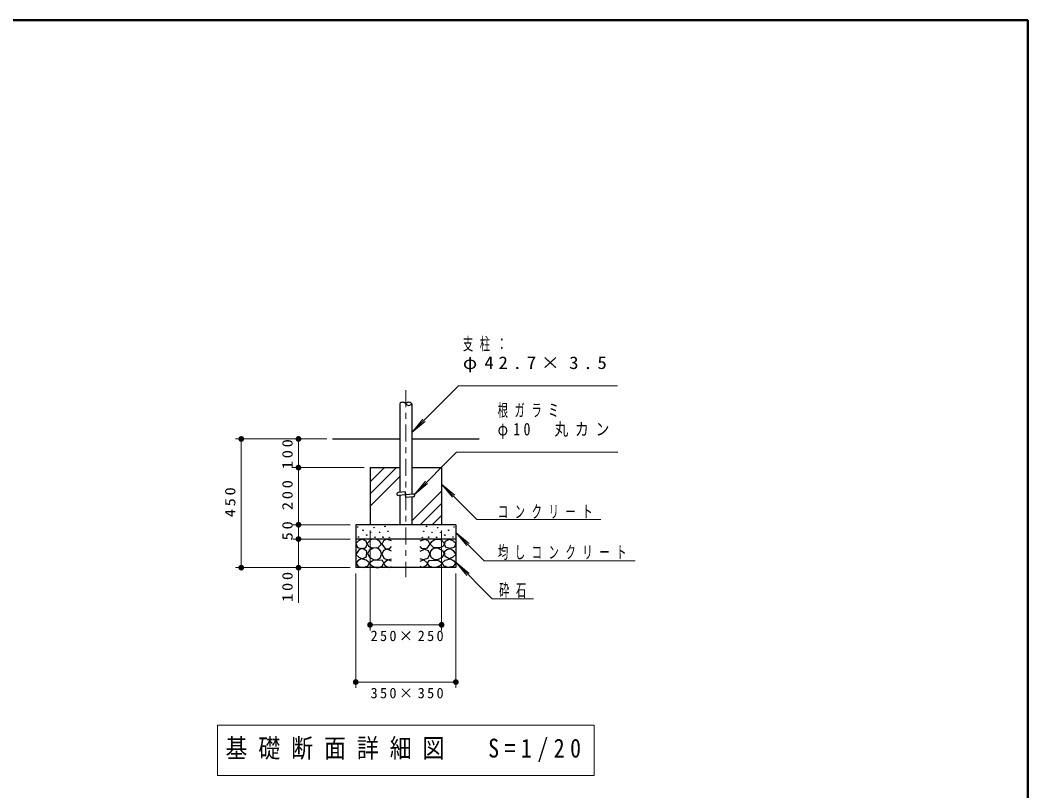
# Model space of a CAD drawing. Units: millimetres on the paper, with parts at other scales. Extents: x -385 to 0, y 0 to 267.
# Drawn here: x -176.1 to 0, y 132.3 to 267 of the extents above; entities that cross this region are included whole.
import ezdxf

# ---------------------------------------------------------------- set-up
doc = ezdxf.new("R2010")
doc.units = ezdxf.units.MM
doc.linetypes.add('USER2', pattern=[6, 3, -1, 1, -1])
doc.layers.add('LY_1', color=7, linetype='Continuous', lineweight=13)
doc.layers.add('LY_2', color=7, linetype='Continuous', lineweight=13)
doc.styles.add('ＭＳ ゴシック', font='')
doc.styles.get('ＭＳ ゴシック').set_extended_font_data('MS Gothic')

# ---------------------------------------------------------------- blocks, each defined once
blk = doc.blocks.new('filled_dot')
at = {"color": 0, "linetype": 'Continuous', "lineweight": -2, "const_width": 1.25}
blk.add_lwpolyline([(-0.625, 0, 1), (0.625, 0, 1)], format="xyb", close=True, dxfattribs=at)

msp = doc.modelspace()

# ---------------------------------------------------------------- linework, layer by layer
at = {"layer": 'LY_1'}
for p, q in [((-99.485, 203.063), (-107.62, 194.928)), ((-99.485, 203.063), (-71.713, 203.063)), ((-107.62, 194.928), (-105.692, 197.226)), ((-107.62, 194.928), (-105.322, 196.856)), ((-128.438, 193.79), (-138.438, 193.79)), ((-137.438, 171.29), (-137.438, 193.79)), ((-122.492, 193.79), (-128.438, 193.79)), ((-127.438, 188.79), (-127.438, 193.79)), ((-99.822, 191.456), (-107.186, 184.092)), ((-99.822, 191.456), (-71.637, 191.456)), ((-115.938, 188.79), (-128.438, 188.79)), ((-127.438, 178.79), (-127.438, 188.79)), ((-114.938, 184.169), (-110.316, 188.79)), ((-114.938, 186.29), (-112.437, 188.79)), ((-114.938, 182.047), (-109.755, 187.23)), ((-107.186, 184.092), (-105.257, 186.39)), ((-107.186, 184.092), (-104.888, 186.02)), ((-102.438, 185.886), (-100.509, 183.588)), ((-102.438, 185.886), (-100.139, 183.957)), ((-96.251, 179.699), (-102.438, 185.886)), ((-107.62, 179.465), (-102.438, 184.648)), ((-106.174, 178.79), (-102.438, 182.526)), ((-104.053, 178.79), (-102.438, 180.405)), ((-96.251, 179.699), (-74.604, 179.699)), ((-118.438, 178.79), (-128.438, 178.79)), ((-127.438, 176.29), (-127.438, 178.79)), ((-118.438, 176.29), (-128.438, 176.29)), ((-127.438, 165.163), (-127.438, 176.29)), ((-114.938, 177.79), (-114.938, 160.29)), ((-102.438, 177.79), (-102.438, 160.29)), ((-99.938, 177.435), (-98.009, 175.137)), ((-99.938, 177.435), (-97.639, 175.507)), ((-94.992, 172.49), (-99.938, 177.435)), ((-128.438, 171.29), (-138.438, 171.29)), ((-118.438, 171.29), (-128.438, 171.29)), ((-99.938, 172.22), (-98.009, 169.922)), ((-99.938, 172.22), (-97.639, 170.291)), ((-93.573, 165.855), (-99.938, 172.22)), ((-94.992, 172.49), (-68.591, 172.49)), ((-117.438, 170.29), (-117.438, 150.29)), ((-99.938, 170.29), (-99.938, 150.29)), ((-93.573, 165.855), (-86.393, 165.855)), ((-102.438, 161.29), (-114.938, 161.29)), ((-99.938, 151.29), (-117.438, 151.29)), ((-141.588, 143.742), (-141.588, 134.942)), ((-75.788, 143.742), (-141.588, 143.742)), ((-75.788, 134.942), (-75.788, 143.742)), ((-141.588, 134.942), (-75.788, 134.942))]:
    msp.add_line(p, q, dxfattribs=at)
at = {"layer": 'LY_1', "linetype": 'USER2'}
msp.add_line((-108.688, 202.329), (-108.688, 169.629), dxfattribs=at)
at = {"layer": 'LY_1', "lineweight": 25}
for p, q in [((-109.755, 199.932), (-109.755, 184.44)), ((-107.62, 199.932), (-107.62, 184.142)), ((-121.492, 193.79), (-109.755, 193.79)), ((-107.62, 193.79), (-95.883, 193.79)), ((-114.938, 188.79), (-109.755, 188.79)), ((-114.938, 188.79), (-114.938, 178.79)), ((-107.62, 188.79), (-102.438, 188.79)), ((-102.438, 188.79), (-102.438, 178.79)), ((-108.713, 184.539), (-110.036, 184.414)), ((-108.713, 184.037), (-109.989, 183.916)), ((-109.755, 183.938), (-109.755, 178.79)), ((-108.713, 184.037), (-108.713, 184.541)), ((-107.386, 184.164), (-108.663, 184.044)), ((-108.663, 183.541), (-108.663, 184.044)), ((-107.339, 183.666), (-108.663, 183.541)), ((-107.62, 183.64), (-107.62, 178.79)), ((-99.938, 178.79), (-117.438, 178.79)), ((-117.438, 178.79), (-117.438, 171.29)), ((-99.938, 178.79), (-99.938, 171.29)), ((-99.938, 176.29), (-117.438, 176.29)), ((-99.938, 171.29), (-117.438, 171.29))]:
    msp.add_line(p, q, dxfattribs=at)
for points in [[(-116.315, 176.26), (-116.949, 175.959), (-117.424, 175.484), (-117.123, 174.787), (-116.394, 174.644), (-115.697, 174.803), (-115.444, 175.389), (-115.634, 175.896)], [(-114.344, 176.265), (-114.871, 176.13), (-115.452, 175.494), (-115.222, 175.075), (-114.765, 174.838), (-114.249, 174.765), (-113.506, 174.832), (-112.938, 175.373), (-113.222, 175.873), (-113.756, 176.183)], [(-103.031, 176.265), (-102.504, 176.13), (-101.923, 175.494), (-102.153, 175.075), (-102.61, 174.838), (-103.126, 174.765), (-103.869, 174.832), (-104.437, 175.373), (-104.153, 175.873), (-103.62, 176.183)], [(-101.06, 176.26), (-100.426, 175.959), (-99.951, 175.484), (-100.252, 174.787), (-100.981, 174.644), (-101.678, 174.803), (-101.931, 175.389), (-101.741, 175.896)], [(-116.442, 174.613), (-116.981, 174.264), (-117.424, 173.583), (-116.917, 173.123), (-116.252, 172.807), (-115.555, 173.25), (-115.475, 174.09), (-115.883, 174.452)], [(-114.979, 173.048), (-114.358, 172.703), (-113.682, 172.656), (-113.168, 173.018), (-112.925, 173.616), (-113.037, 174.153), (-113.384, 174.562), (-113.85, 174.726), (-114.384, 174.67), (-115.074, 174.301), (-115.371, 173.724)], [(-102.396, 173.048), (-103.017, 172.703), (-103.693, 172.656), (-104.207, 173.018), (-104.45, 173.616), (-104.339, 174.153), (-103.991, 174.562), (-103.525, 174.726), (-102.991, 174.67), (-102.301, 174.301), (-102.004, 173.724)], [(-100.933, 174.613), (-100.395, 174.264), (-99.951, 173.583), (-100.458, 173.123), (-101.123, 172.807), (-101.82, 173.25), (-101.9, 174.09), (-101.492, 174.452)], [(-116.483, 172.816), (-117.052, 172.497), (-117.389, 172.074), (-116.986, 171.508), (-116.043, 171.305), (-115.327, 171.624), (-115.054, 172.129), (-115.593, 172.585)], [(-113.628, 172.609), (-114.412, 172.568), (-115.074, 172.095), (-114.641, 171.636), (-113.952, 171.325), (-113.387, 171.317), (-112.844, 171.541), (-112.506, 172.068), (-112.763, 172.555)], [(-103.747, 172.609), (-102.964, 172.568), (-102.301, 172.095), (-102.734, 171.636), (-103.423, 171.325), (-103.988, 171.317), (-104.531, 171.541), (-104.869, 172.068), (-104.612, 172.555)], [(-100.892, 172.816), (-100.324, 172.497), (-99.986, 172.074), (-100.389, 171.508), (-101.332, 171.305), (-102.048, 171.624), (-102.321, 172.129), (-101.782, 172.585)]]:
    msp.add_lwpolyline(points, close=True, dxfattribs=at)
for points in [[(-111.188, 175.955), (-112.043, 176.272), (-112.582, 176.003), (-112.899, 175.401), (-112.312, 174.64), (-111.536, 174.577), (-111.188, 174.973)], [(-106.188, 175.955), (-105.332, 176.272), (-104.793, 176.003), (-104.477, 175.401), (-105.063, 174.64), (-105.839, 174.577), (-106.188, 174.973)], [(-111.203, 174.149), (-111.964, 174.545), (-112.598, 174.292), (-112.899, 173.642), (-112.455, 172.866), (-111.695, 172.628), (-111.203, 172.834)], [(-106.172, 174.149), (-105.411, 174.545), (-104.778, 174.292), (-104.477, 173.642), (-104.92, 172.866), (-105.681, 172.628), (-106.172, 172.834)], [(-111.188, 172.422), (-111.853, 172.628), (-112.502, 172.074), (-112.328, 171.678), (-111.599, 171.313), (-111.188, 171.472)], [(-106.188, 172.422), (-105.522, 172.628), (-104.873, 172.074), (-105.047, 171.678), (-105.776, 171.313), (-106.188, 171.472)]]:
    msp.add_lwpolyline(points, dxfattribs=at)
for centre in [(-117.107, 178.399), (-116.157, 177.829), (-114.24, 178.288), (-112.317, 178.495), (-105.058, 178.495), (-103.135, 178.288), (-101.218, 177.829), (-100.268, 178.399), (-116.949, 176.656), (-115.507, 176.989), (-114.81, 177.464), (-114.066, 176.609), (-113.263, 177.468), (-112.682, 176.616), (-111.817, 177.643), (-111.573, 176.589), (-105.802, 176.589), (-105.558, 177.643), (-104.694, 176.616), (-104.112, 177.468), (-103.31, 176.609), (-102.565, 177.464), (-101.868, 176.989), (-100.426, 176.656)]:
    msp.add_circle(centre, 0.05, dxfattribs=at)
for centre, radius, start, end in [((-109.221, 199.545), 0.659, 35.92741, 144.0726), ((-108.154, 199.545), 0.659, 35.92741, 144.0726), ((-108.154, 200.319), 0.659, 215.9274, 324.07259), ((-110.013, 184.165), 0.25, 95.38931, 275.38931), ((-107.363, 183.915), 0.25, 275.38931, 95.38931)]:
    msp.add_arc(centre, radius, start, end, dxfattribs=at)
at = {"layer": 'LY_2', "lineweight": 50}
for p, q in [((0, 267), (-385, 267)), ((0, 0), (0, 267))]:
    msp.add_line(p, q, dxfattribs=at)

# ---------------------------------------------------------------- block references
at = {"layer": 'LY_1', "xscale": 0.4, "yscale": 0.4}
for p, rotation in [((-137.438, 193.79), 270), ((-127.438, 193.79), 270), ((-127.438, 188.79), 270), ((-127.438, 188.79), 90), ((-127.438, 178.79), 270), ((-127.438, 178.79), 90), ((-127.438, 176.29), 270), ((-127.438, 176.29), 90), ((-137.438, 171.29), 90), ((-127.438, 171.29), 90), ((-102.438, 161.29), 180), ((-99.938, 151.29), 180)]:
    msp.add_blockref('filled_dot', p, dxfattribs=dict(at, rotation=rotation))
for p in [(-114.938, 161.29), (-117.438, 151.29)]:
    msp.add_blockref('filled_dot', p, dxfattribs=at)

# ---------------------------------------------------------------- texts
at = {"layer": 'LY_1', "style": 'ＭＳ ゴシック'}
for s, insert, char_height, attachment_point in [('\\T1.64;\\W0.6;支柱：', (-98.713, 211.513), 2.199, 1), ('\\T1.5;\\W1.1;φ42.7×3.5', (-98.713, 208.213), 2.199, 1), ('\\T1.64;\\W0.6;根ガラミ', (-92.637, 199.906), 2.199, 1), ('\\T1.5;\\W0.8;φ10\u3000丸カン', (-92.637, 196.606), 2.199, 1), ('\\T1.64;\\W0.6;コンクリート', (-92.604, 179.849), 2.199, 7), ('\\T1.64;\\W0.6;均しコンクリート', (-92.591, 172.64), 2.199, 7), ('\\T1.64;\\W0.6;砕石', (-92.393, 166.005), 2.199, 7), ('\\T1.32;250×250', (-108.263, 160.29), 1.833, 2), ('\\T1.32;350×350', (-108.263, 150.29), 1.833, 2), ('\\T1.5;\\W0.85;基礎断面詳細図\u3000S=1/20', (-140.188, 139.342), 3.299, 4)]:
    msp.add_mtext(s, dxfattribs=dict(at, insert=insert, char_height=char_height, attachment_point=attachment_point))
at = {"layer": 'LY_1', "char_height": 1.833, "attachment_point": 8, "rotation": 90, "style": 'ＭＳ ゴシック'}
for s, insert in [('\\T1.33;\\W1.15;100', (-128.438, 191.361)), ('\\T1.33;\\W1.15;450', (-138.438, 182.955)), ('\\T1.33;\\W1.15;200', (-128.438, 184.207)), ('\\T1.34;\\W1.15;50', (-128.438, 177.968)), ('\\T1.33;\\W1.15;100', (-128.438, 168.163))]:
    msp.add_mtext(s, dxfattribs=dict(at, insert=insert))

doc.saveas('drawing.dxf')
